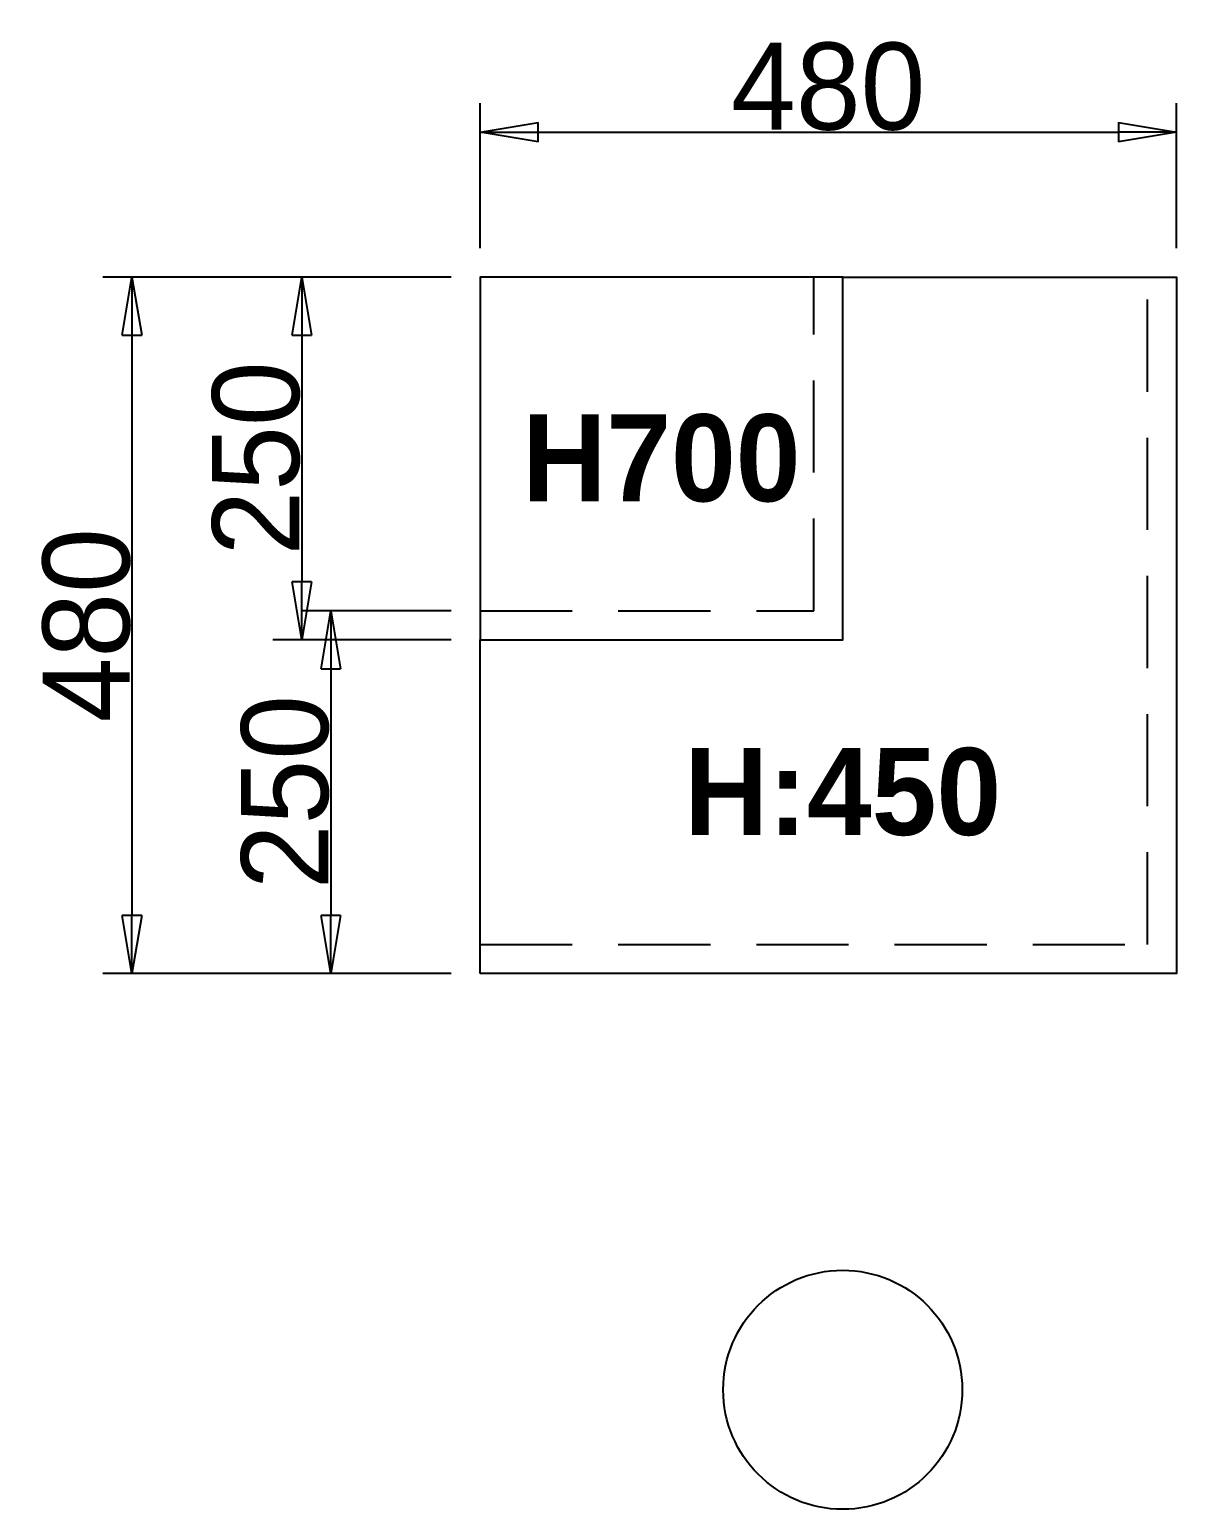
# Model space of a CAD drawing. Header units: millimetres. Extents: x -61063 to 17762, y -100319 to 2880.
# Drawn here: x -41043 to -40253, y -70801 to -69781 of the extents above; entities that cross this region are included whole.
import ezdxf

# ---------------------------------------------------------------- set-up
doc = ezdxf.new("R2010")
doc.units = ezdxf.units.MM
doc.header["$PDMODE"] = 35
doc.header["$PDSIZE"] = 5
doc.linetypes.add('DASHED2', pattern=[9.525, 6.35, -3.175])
doc.layers.add('Cotas bloques dinámicos PM espacio', color=10, linetype='Continuous')
doc.layers.add('Linea Capa Color 0000 JB', color=7, linetype='Continuous')
doc.styles.add('Jordi Ava', font='Avant Garde MEdium BT.ttf')
doc.dimstyles.new('Jordi Ava 2015', dxfattribs={"dimtxt": 60, "dimasz": 40, "dimexe": 20, "dimexo": 20, "dimgap": 0.09, "dimtad": 1, "dimdec": 0, "dimzin": 0, "dimdsep": 46, "dimtxsty": 'Jordi Ava', "dimblk": 'CLOSED', "dimcen": 1.5, "dimclrd": 7, "dimclre": 7, "dimclrt": 256, "dimadec": 0, "dimazin": 0, "dimtfac": 0.05, "dimtdec": 0, "dimtofl": 0, "dimtmove": 0, "dimatfit": 3, "dimldrblk": 'CLOSED', "dimfxl": 90, "dimtolj": 1, "dimtzin": 0, "dimlwd": -1, "dimlwe": -1, "dimarcsym": 0})

# ---------------------------------------------------------------- blocks, each defined once
blk = doc.blocks.new('_Closed')
at = {"color": 0, "linetype": 'ByBlock', "lineweight": -2}
for p, q in [((-1, 0.167), (0, 0)), ((-1, 0.167), (-1, -0.167)), ((0, 0), (-1, -0.167)), ((0, 0), (-1, 0))]:
    blk.add_line(p, q, dxfattribs=at)
blk = doc.blocks.new('*D3160')
at = {"layer": 'Cotas bloques dinámicos PM espacio', "color": 7, "ltscale": 10, "transparency": 16777216}
for p, q in [((0, 20), (0, 120)), ((480, 20), (480, 120)), ((40, 100), (440, 100))]:
    blk.add_line(p, q, dxfattribs=at)
at = {"layer": 'Defpoints', "color": 0, "ltscale": 10, "transparency": 16777216}
for p in [(480, 100), (0, 0), (480, 0)]:
    blk.add_point(p, dxfattribs=at)
at = {"layer": 'Cotas bloques dinámicos PM espacio', "color": 7, "ltscale": 10, "transparency": 16777216, "xscale": 40, "yscale": 40, "zscale": 40, "rotation": 180}
blk.add_blockref('_Closed', (0, 100), dxfattribs=at)
at = {"layer": 'Cotas bloques dinámicos PM espacio', "color": 7, "ltscale": 10, "transparency": 16777216, "xscale": 40, "yscale": 40, "zscale": 40}
blk.add_blockref('_Closed', (480, 100), dxfattribs=at)
at = {"layer": 'Cotas bloques dinámicos PM espacio', "ltscale": 10, "transparency": 16777216, "insert": (240, 131.2), "char_height": 60, "attachment_point": 5, "style": 'Jordi Ava'}
blk.add_mtext('\\A1;480', dxfattribs=at)
blk = doc.blocks.new('*D3161')
at = {"layer": 'Cotas bloques dinámicos PM espacio', "color": 7, "ltscale": 10, "transparency": 16777216}
for p, q in [((-20, 0), (-260, 0)), ((-240, -40), (-240, -440)), ((-20, -480), (-260, -480))]:
    blk.add_line(p, q, dxfattribs=at)
at = {"layer": 'Defpoints', "color": 0, "ltscale": 10, "transparency": 16777216}
for p in [(0, 0), (-240, -480), (0, -480)]:
    blk.add_point(p, dxfattribs=at)
at = {"layer": 'Cotas bloques dinámicos PM espacio', "color": 7, "ltscale": 10, "transparency": 16777216, "xscale": 40, "yscale": 40, "zscale": 40}
for p, rotation in [((-240, 0), 90), ((-240, -480), 270)]:
    blk.add_blockref('_Closed', p, dxfattribs=dict(at, rotation=rotation))
at = {"layer": 'Cotas bloques dinámicos PM espacio', "ltscale": 10, "transparency": 16777216, "insert": (-271.2, -240), "char_height": 60, "attachment_point": 5, "rotation": 90, "style": 'Jordi Ava'}
blk.add_mtext('\\A1;480', dxfattribs=at)
blk = doc.blocks.new('*D3162')
at = {"layer": 'Cotas bloques dinámicos PM espacio', "color": 7, "ltscale": 10, "transparency": 16777216}
for p, q in [((-20, 0), (-143, 0)), ((-123, -40), (-123, -210)), ((-20, -250), (-143, -250))]:
    blk.add_line(p, q, dxfattribs=at)
at = {"layer": 'Defpoints', "color": 0, "ltscale": 10, "transparency": 16777216}
for p in [(0, 0), (-123, -250), (0, -250)]:
    blk.add_point(p, dxfattribs=at)
at = {"layer": 'Cotas bloques dinámicos PM espacio', "color": 7, "ltscale": 10, "transparency": 16777216, "xscale": 40, "yscale": 40, "zscale": 40}
for p, rotation in [((-123, 0), 90), ((-123, -250), 270)]:
    blk.add_blockref('_Closed', p, dxfattribs=dict(at, rotation=rotation))
at = {"layer": 'Cotas bloques dinámicos PM espacio', "ltscale": 10, "transparency": 16777216, "insert": (-154.3, -125), "char_height": 60, "attachment_point": 5, "rotation": 90, "style": 'Jordi Ava'}
blk.add_mtext('\\A1;250', dxfattribs=at)
blk = doc.blocks.new('*D3163')
at = {"layer": 'Cotas bloques dinámicos PM espacio', "color": 7, "ltscale": 10, "transparency": 16777216}
for p, q in [((-20, -230), (-123, -230)), ((-103, -270), (-103, -440)), ((-20, -480), (-123, -480))]:
    blk.add_line(p, q, dxfattribs=at)
at = {"layer": 'Defpoints', "color": 0, "ltscale": 10, "transparency": 16777216}
for p in [(0, -230), (-103, -480), (0, -480)]:
    blk.add_point(p, dxfattribs=at)
at = {"layer": 'Cotas bloques dinámicos PM espacio', "color": 7, "ltscale": 10, "transparency": 16777216, "xscale": 40, "yscale": 40, "zscale": 40}
for p, rotation in [((-103, -230), 90), ((-103, -480), 270)]:
    blk.add_blockref('_Closed', p, dxfattribs=dict(at, rotation=rotation))
at = {"layer": 'Cotas bloques dinámicos PM espacio', "ltscale": 10, "transparency": 16777216, "insert": (-134.3, -355), "char_height": 60, "attachment_point": 5, "rotation": 90, "style": 'Jordi Ava'}
blk.add_mtext('\\A1;250', dxfattribs=at)
blk = doc.blocks.new('PM202311291112')
at = {"layer": 'Cotas bloques dinámicos PM espacio', "ltscale": 10}
blk.add_circle((250, -767), 82.4, dxfattribs=at)
at = {"layer": 'Linea Capa Color 0000 JB', "ltscale": 50}
for points in [[(0, -250), (250, -250), (250, 0), (0, 0)], [(0, -480), (0, -250), (250, -250), (250, 0), (480, 0), (480, -480)]]:
    blk.add_lwpolyline(points, close=True, dxfattribs=at)
at = {"layer": 'Linea Capa Color 0000 JB', "linetype": 'DASHED2', "ltscale": 10}
for points in [[(0, -460), (460, -460), (460, 0)], [(0, -230), (230, -230), (230, 0)]]:
    blk.add_lwpolyline(points, dxfattribs=at)
at = {"layer": 'Cotas bloques dinámicos PM espacio', "ltscale": 10, "char_height": 60, "attachment_point": 5, "style": 'Jordi Ava'}
for s, insert, width in [('{\\fCityBlueprint|b1|i0|c2|p2;H700}', (125, -125), 250), ('{\\fCityBlueprint|b1|i0|c2|p2;H:450}', (250, -355), 500)]:
    blk.add_mtext(s, dxfattribs=dict(at, insert=insert, width=width))
at = {"layer": 'Cotas bloques dinámicos PM espacio', "ltscale": 10}
dim = blk.add_linear_dim(base=(480, 100), p1=(0, 0), p2=(480, 0), dimstyle='Jordi Ava 2015', dxfattribs=at)
dim.commit()
dim.dimension.update_dxf_attribs({"geometry": '*D3160', "text_midpoint": (240, 131.2)})
for base, p1, p2, picture, middle in [((-240, -480), (0, 0), (0, -480), '*D3161', (-271.2, -240)), ((-123, -250), (0, 0), (0, -250), '*D3162', (-154.3, -125)), ((-103, -480), (0, -230), (0, -480), '*D3163', (-134.3, -355))]:
    dim = blk.add_linear_dim(base=base, p1=p1, p2=p2, angle=90, dimstyle='Jordi Ava 2015', dxfattribs=at)
    dim.commit()
    dim.dimension.update_dxf_attribs({"geometry": picture, "text_midpoint": middle})
blk = doc.blocks.new('*U8838')
at = {"layer": 'Linea Capa Color 0000 JB'}
blk.add_blockref('PM202311291112', (0, 0), dxfattribs=at)

msp = doc.modelspace()

# ---------------------------------------------------------------- block references
at = {"layer": 'Linea Capa Color 0000 JB'}
msp.add_blockref('*U8838', (-40732.7, -69951.9), dxfattribs=at)

doc.saveas('drawing.dxf')
